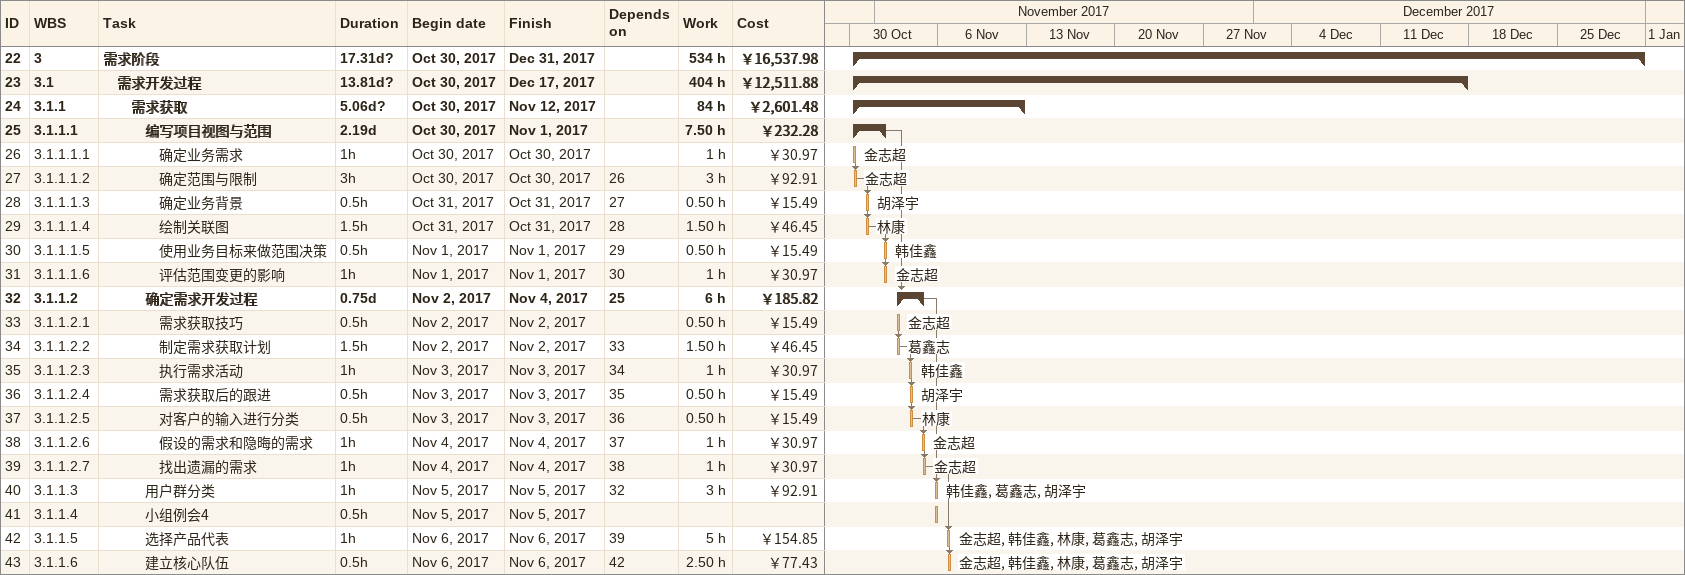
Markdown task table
| ID | WBS | Task | Duration | Start | Finish | Predecessors | Resources | Work (h) | Cost (￥) |
|---|---|---|---|---|---|---|---|---|---|
| 22 | 3 | **需求阶段** | 17.31d? | 2017-10-30 | 2017-12-31 |  |  | 534 | 16537.98 |
| 23 | 3.1 | **需求开发过程** | 13.81d? | 2017-10-30 | 2017-12-17 |  |  | 404 | 12511.88 |
| 24 | 3.1.1 | **需求获取** | 5.06d? | 2017-10-30 | 2017-11-12 |  |  | 84 | 2601.48 |
| 25 | 3.1.1.1 | **编写项目视图与范围** | 2.19d | 2017-10-30 | 2017-11-01 |  |  | 7.50 | 232.28 |
| 26 | 3.1.1.1.1 | 确定业务需求 | 1h | 2017-10-30 | 2017-10-30 |  | 金志超 | 1 | 30.97 |
| 27 | 3.1.1.1.2 | 确定范围与限制 | 3h | 2017-10-30 | 2017-10-30 | 26 | 金志超 | 3 | 92.91 |
| 28 | 3.1.1.1.3 | 确定业务背景 | 0.5h | 2017-10-31 | 2017-10-31 | 27 | 胡泽宇 | 0.50 | 15.49 |
| 29 | 3.1.1.1.4 | 绘制关联图 | 1.5h | 2017-10-31 | 2017-10-31 | 28 | 林康 | 1.50 | 46.45 |
| 30 | 3.1.1.1.5 | 使用业务目标来做范围决策 | 0.5h | 2017-11-01 | 2017-11-01 | 29 | 韩佳鑫 | 0.50 | 15.49 |
| 31 | 3.1.1.1.6 | 评估范围变更的影响 | 1h | 2017-11-01 | 2017-11-01 | 30 | 金志超 | 1 | 30.97 |
| 32 | 3.1.1.2 | **确定需求开发过程** | 0.75d | 2017-11-02 | 2017-11-04 | 25 |  | 6 | 185.82 |
| 33 | 3.1.1.2.1 | 需求获取技巧 | 0.5h | 2017-11-02 | 2017-11-02 |  | 金志超 | 0.50 | 15.49 |
| 34 | 3.1.1.2.2 | 制定需求获取计划 | 1.5h | 2017-11-02 | 2017-11-02 | 33 | 葛鑫志 | 1.50 | 46.45 |
| 35 | 3.1.1.2.3 | 执行需求活动 | 1h | 2017-11-03 | 2017-11-03 | 34 | 韩佳鑫 | 1 | 30.97 |
| 36 | 3.1.1.2.4 | 需求获取后的跟进 | 0.5h | 2017-11-03 | 2017-11-03 | 35 | 胡泽宇 | 0.50 | 15.49 |
| 37 | 3.1.1.2.5 | 对客户的输入进行分类 | 0.5h | 2017-11-03 | 2017-11-03 | 36 | 林康 | 0.50 | 15.49 |
| 38 | 3.1.1.2.6 | 假设的需求和隐晦的需求 | 1h | 2017-11-04 | 2017-11-04 | 37 | 金志超 | 1 | 30.97 |
| 39 | 3.1.1.2.7 | 找出遗漏的需求 | 1h | 2017-11-04 | 2017-11-04 | 38 | 金志超 | 1 | 30.97 |
| 40 | 3.1.1.3 | 用户群分类 | 1h | 2017-11-05 | 2017-11-05 | 32 | 韩佳鑫, 葛鑫志, 胡泽宇 | 3 | 92.91 |
| 41 | 3.1.1.4 | 小组例会4 | 0.5h | 2017-11-05 | 2017-11-05 |  |  |  |  |
| 42 | 3.1.1.5 | 选择产品代表 | 1h | 2017-11-06 | 2017-11-06 | 39 | 金志超, 韩佳鑫, 林康, 葛鑫志, 胡泽宇 | 5 | 154.85 |
| 43 | 3.1.1.6 | 建立核心队伍 | 0.5h | 2017-11-06 | 2017-11-06 | 42 | 金志超, 韩佳鑫, 林康, 葛鑫志, 胡泽宇 | 2.50 | 77.43 |
